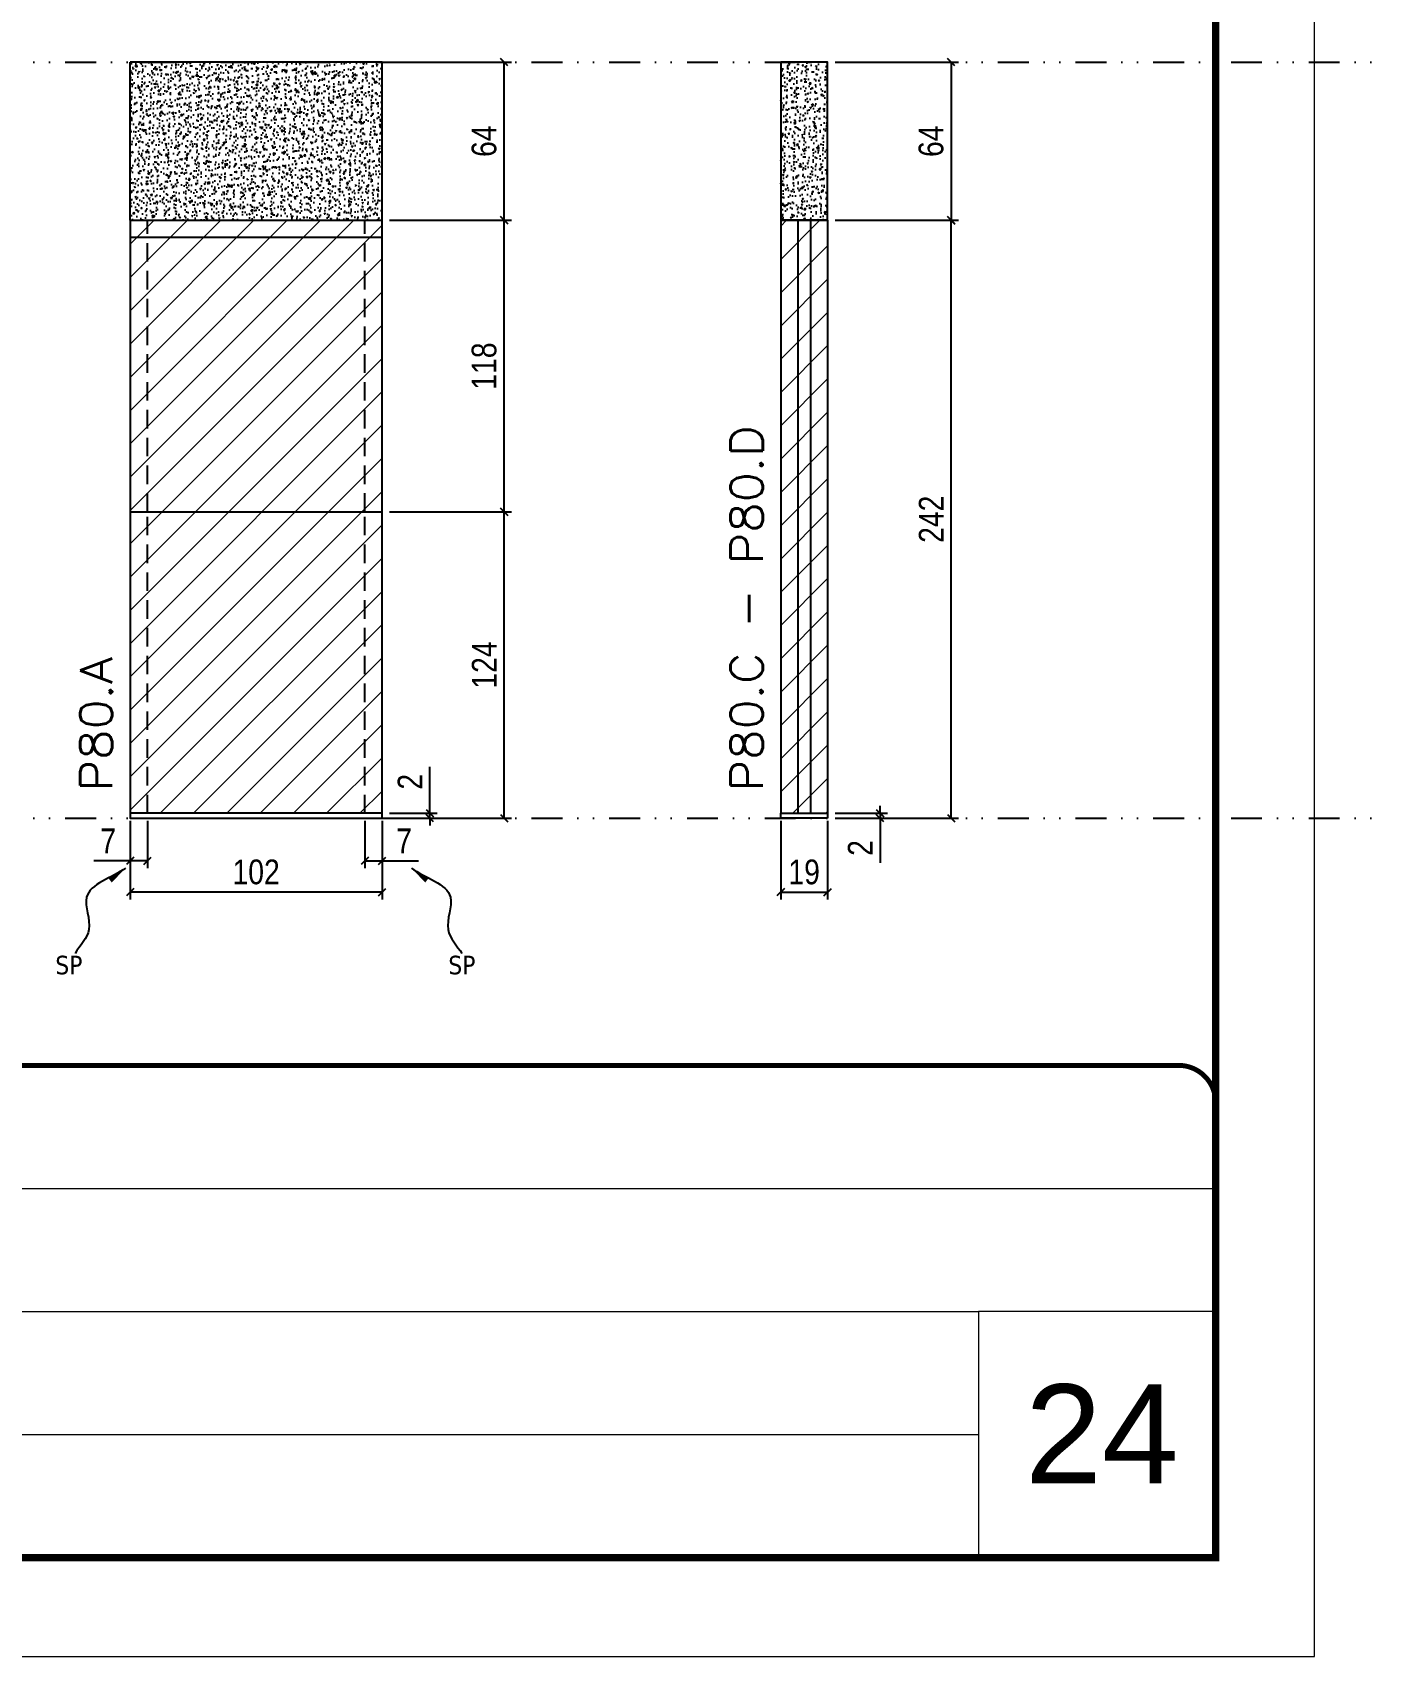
# Model space of a CAD drawing. Header units: millimetres. Extents: x 13777 to 27878, y -21631 to 6985.
# Drawn here: x 20148 to 20691, y 192 to 849 of the extents above; entities that cross this region are included whole.
import ezdxf

# ---------------------------------------------------------------- set-up
doc = ezdxf.new("R2010")
doc.units = ezdxf.units.MM
for name, pattern in [('CONTINUO', [0]), ('DASHED', [0.75, 0.5, -0.25]), ('DIVIDE2', [0.625, 0.25, -0.125, 0, -0.125, 0, -0.125]), ('HIDDEN', [0.375, 0.25, -0.125])]:
    doc.linetypes.add(name, pattern=pattern)
for name, color, linetype, lineweight in [('CARIMBO', 255, 'Continuous', 9), ('Folhas', 255, 'Continuous', 9), ('Hachura', 251, 'Continuous', 9), ('SARRAFO DE PRESSAO', 251, 'DASHED', 9), ('Texto Seção', 7, 'Continuous', 15)]:
    doc.layers.add(name, color=color, linetype=linetype, lineweight=lineweight)
for name, color, linetype in [('COTA', 241, 'Continuous'), ('Nível', 160, 'Continuous'), ('Painéis', 200, 'Continuous'), ('SARR_2.2x7', 40, 'Continuous'), ('Sarrafo de Pressão', 42, 'HIDDEN'), ('texto', 7, 'Continuous')]:
    doc.layers.add(name, color=color, linetype=linetype)
doc.styles.add('ARIAL', font='arial.ttf')
doc.styles.add('COTA TECNICA', font='techl___.ttf', dxfattribs={"height": 10})
doc.styles.add('COTA TECNICA-50', font='techl___.ttf', dxfattribs={"height": 10})
doc.styles.add('REGUA-120', font='ROMANS.shx', dxfattribs={"height": 15})
doc.styles.get("Standard").update_dxf_attribs({"font": 'arial.ttf'})
doc.dimstyles.new('COTA PAINEL-50', dxfattribs={"dimtxt": 10, "dimasz": 3, "dimexe": 3, "dimexo": 3, "dimgap": 3, "dimtad": 1, "dimdec": 1, "dimzin": 12, "dimdsep": 46, "dimtxsty": 'COTA TECNICA-50', "dimblk1": 'OBLIQUE', "dimblk2": 'OBLIQUE', "dimsah": 1, "dimcen": 0.9, "dimclrd": 4, "dimclre": 4, "dimclrt": 240, "dimadec": 1, "dimazin": 3, "dimtfac": 1, "dimtdec": 1, "dimtmove": 0, "dimatfit": 3, "dimfxl": 1, "dimtolj": 1, "dimtzin": 12, "dimarcsym": 0})
doc.dimstyles.new('PAINEL', dxfattribs={"dimtxt": 10, "dimasz": 3, "dimexe": 3, "dimexo": 3, "dimgap": 3, "dimtad": 1, "dimdec": 1, "dimzin": 12, "dimdsep": 46, "dimtxsty": 'COTA TECNICA', "dimblk1": 'OBLIQUE', "dimblk2": 'OBLIQUE', "dimsah": 1, "dimcen": 0.9, "dimclrd": 4, "dimclre": 4, "dimclrt": 240, "dimadec": 1, "dimazin": 3, "dimtfac": 1, "dimtdec": 1, "dimtmove": 0, "dimatfit": 3, "dimfxl": 1, "dimtolj": 1, "dimtzin": 12, "dimarcsym": 0})
doc.dimstyles.get("Standard").update_dxf_attribs({"dimtxt": 0.18, "dimasz": 0.18, "dimexe": 0.18, "dimexo": 0.0625, "dimgap": 0.09, "dimtad": 0, "dimtih": 1, "dimtoh": 1, "dimdec": 4, "dimzin": 0, "dimdsep": 46, "dimtxsty": 'Standard', "dimcen": 0.09, "dimadec": 0, "dimazin": 0, "dimtfac": 1, "dimtdec": 4, "dimtofl": 0, "dimtmove": 0, "dimatfit": 3, "dimfxl": 1, "dimtolj": 1, "dimtzin": 0, "dimarcsym": 0})

# ---------------------------------------------------------------- blocks, each defined once
blk = doc.blocks.new('9999999999')
at = {"color": 30, "linetype": 'CONTINUO'}
for p, q in [((98564.56, 34379.64), (99583.98, 34379.64)), ((98564.56, 34329.83), (99487.98, 34329.83)), ((99583.98, 34329.83), (99487.98, 34329.83)), ((99487.98, 34329.83), (99487.98, 34230.21)), ((98564.56, 34280.02), (99487.98, 34280.02))]:
    blk.add_line(p, q, dxfattribs=at)
at = {"color": 30, "linetype": 'CONTINUO', "const_width": 2}
blk.add_lwpolyline([(99583.98, 34230.21), (99583.98, 34414.45, 0.414214), (99568.98, 34429.45), (98228.98, 34429.45, 0.414214), (98213.98, 34414.45), (98213.98, 34245.21, 0.414214), (98228.98, 34230.21), (99583.98, 34230.21)], format="xyb", dxfattribs=at)
at = {"layer": 'Folhas'}
blk.add_lwpolyline([(98138.98, 34190.21), (99623.98, 34190.21), (99623.98, 35240.21), (98138.98, 35240.21)], close=True, dxfattribs=at)
at = {"layer": 'Folhas', "color": 30, "const_width": 3}
blk.add_lwpolyline([(98213.98, 34230.21), (99583.98, 34230.21), (99583.98, 35200.21), (98213.98, 35200.21)], close=True, dxfattribs=at)
blk = doc.blocks.new('_Oblique')
at = {"color": 0, "linetype": 'ByBlock', "lineweight": -2}
blk.add_line((-0.5, -0.5), (0.5, 0.5), dxfattribs=at)
blk = doc.blocks.new('*D1578')
at = {"layer": 'COTA', "color": 4, "lineweight": -2, "transparency": 16777216}
for p, q in [((20187.71, 530.13), (20187.71, 498.24)), ((20289.71, 530.13), (20289.71, 498.24)), ((20289.71, 501.24), (20187.71, 501.24))]:
    blk.add_line(p, q, dxfattribs=at)
at = {"layer": 'Defpoints', "color": 0, "transparency": 16777216}
for p in [(20187.71, 533.13), (20289.71, 533.13), (20187.71, 501.24)]:
    blk.add_point(p, dxfattribs=at)
at = {"layer": 'COTA', "color": 4, "lineweight": -2, "transparency": 16777216, "xscale": 3, "yscale": 3, "zscale": 3, "rotation": 180}
blk.add_blockref('_Oblique', (20187.71, 501.24), dxfattribs=at)
at = {"layer": 'COTA', "color": 4, "lineweight": -2, "transparency": 16777216, "xscale": 3, "yscale": 3, "zscale": 3}
blk.add_blockref('_Oblique', (20289.71, 501.24), dxfattribs=at)
at = {"layer": 'COTA', "color": 240, "transparency": 16777216, "insert": (20238.71, 509.34), "char_height": 10, "attachment_point": 5, "style": 'COTA TECNICA'}
blk.add_mtext('\\A1;102', dxfattribs=at)
blk = doc.blocks.new('*D1579')
at = {"layer": 'COTA', "color": 4, "lineweight": -2, "transparency": 16777216}
for p, q in [((20282.71, 530.13), (20282.71, 510.89)), ((20289.71, 528.13), (20289.71, 510.89)), ((20282.71, 513.89), (20289.71, 513.89)), ((20289.71, 513.89), (20304.44, 513.89))]:
    blk.add_line(p, q, dxfattribs=at)
at = {"layer": 'Defpoints', "color": 0, "transparency": 16777216}
for p in [(20282.71, 533.13), (20289.71, 531.13), (20289.71, 513.89)]:
    blk.add_point(p, dxfattribs=at)
at = {"layer": 'COTA', "color": 4, "lineweight": -2, "transparency": 16777216, "xscale": 3, "yscale": 3, "zscale": 3, "rotation": 180}
blk.add_blockref('_Oblique', (20282.71, 513.89), dxfattribs=at)
at = {"layer": 'COTA', "color": 4, "lineweight": -2, "transparency": 16777216, "xscale": 3, "yscale": 3, "zscale": 3}
blk.add_blockref('_Oblique', (20289.71, 513.89), dxfattribs=at)
at = {"layer": 'COTA', "color": 240, "transparency": 16777216, "insert": (20298.58, 521.97), "char_height": 10, "attachment_point": 5, "style": 'COTA TECNICA-50'}
blk.add_mtext('\\A1;7', dxfattribs=at)
blk = doc.blocks.new('*D1580')
at = {"layer": 'COTA', "color": 4, "lineweight": -2, "transparency": 16777216}
for p, q in [((20187.71, 528.13), (20187.71, 510.89)), ((20194.71, 530.13), (20194.71, 510.89)), ((20187.71, 513.89), (20172.98, 513.89)), ((20194.71, 513.89), (20187.71, 513.89))]:
    blk.add_line(p, q, dxfattribs=at)
at = {"layer": 'Defpoints', "color": 0, "transparency": 16777216}
for p in [(20194.71, 533.13), (20187.71, 531.13), (20187.71, 513.89)]:
    blk.add_point(p, dxfattribs=at)
at = {"layer": 'COTA', "color": 4, "lineweight": -2, "transparency": 16777216, "xscale": 3, "yscale": 3, "zscale": 3, "rotation": 180}
blk.add_blockref('_Oblique', (20187.71, 513.89), dxfattribs=at)
at = {"layer": 'COTA', "color": 4, "lineweight": -2, "transparency": 16777216, "xscale": 3, "yscale": 3, "zscale": 3}
blk.add_blockref('_Oblique', (20194.71, 513.89), dxfattribs=at)
at = {"layer": 'COTA', "color": 240, "transparency": 16777216, "insert": (20178.85, 521.97), "char_height": 10, "attachment_point": 5, "style": 'COTA TECNICA-50'}
blk.add_mtext('\\A1;7', dxfattribs=at)
blk = doc.blocks.new('*D1581')
at = {"layer": 'COTA', "color": 4, "lineweight": -2, "transparency": 16777216}
for p, q in [((20308.97, 533.13), (20308.97, 551.94)), ((20292.71, 533.13), (20311.97, 533.13)), ((20308.97, 531.13), (20308.97, 533.13)), ((20292.71, 531.13), (20311.97, 531.13)), ((20308.97, 531.13), (20308.97, 528.13))]:
    blk.add_line(p, q, dxfattribs=at)
at = {"layer": 'Defpoints', "color": 0, "transparency": 16777216}
for p in [(20289.71, 533.13), (20289.71, 531.13), (20308.97, 531.13)]:
    blk.add_point(p, dxfattribs=at)
at = {"layer": 'COTA', "color": 4, "lineweight": -2, "transparency": 16777216, "xscale": 3, "yscale": 3, "zscale": 3}
for p, rotation in [((20308.97, 533.13), 270), ((20308.97, 531.13), 90)]:
    blk.add_blockref('_Oblique', p, dxfattribs=dict(at, rotation=rotation))
at = {"layer": 'COTA', "color": 240, "transparency": 16777216, "insert": (20300.97, 545.88), "char_height": 10, "attachment_point": 5, "rotation": 90, "style": 'COTA TECNICA-50'}
blk.add_mtext('\\A1;2', dxfattribs=at)
blk = doc.blocks.new('*D1583')
at = {"layer": 'COTA', "color": 4, "lineweight": -2, "transparency": 16777216}
for p, q in [((20292.71, 837.13), (20342.08, 837.13)), ((20339.08, 773.13), (20339.08, 837.13)), ((20292.71, 773.13), (20342.08, 773.13))]:
    blk.add_line(p, q, dxfattribs=at)
at = {"layer": 'Defpoints', "color": 0, "transparency": 16777216}
for p in [(20289.71, 837.13), (20339.08, 837.13), (20289.71, 773.13)]:
    blk.add_point(p, dxfattribs=at)
at = {"layer": 'COTA', "color": 4, "lineweight": -2, "transparency": 16777216, "xscale": 3, "yscale": 3, "zscale": 3}
for p, rotation in [((20339.08, 837.13), 90), ((20339.08, 773.13), 270)]:
    blk.add_blockref('_Oblique', p, dxfattribs=dict(at, rotation=rotation))
at = {"layer": 'COTA', "color": 240, "transparency": 16777216, "insert": (20330.98, 805.13), "char_height": 10, "attachment_point": 5, "rotation": 90, "style": 'COTA TECNICA-50'}
blk.add_mtext('\\A1;64', dxfattribs=at)
blk = doc.blocks.new('*D1582')
at = {"layer": 'COTA', "color": 4, "lineweight": -2, "transparency": 16777216}
for p, q in [((20292.71, 773.13), (20342.08, 773.13)), ((20339.08, 655.13), (20339.08, 773.13)), ((20292.71, 655.13), (20342.08, 655.13))]:
    blk.add_line(p, q, dxfattribs=at)
at = {"layer": 'Defpoints', "color": 0, "transparency": 16777216}
for p in [(20289.71, 773.13), (20339.08, 773.13), (20289.71, 655.13)]:
    blk.add_point(p, dxfattribs=at)
at = {"layer": 'COTA', "color": 4, "lineweight": -2, "transparency": 16777216, "xscale": 3, "yscale": 3, "zscale": 3}
for p, rotation in [((20339.08, 773.13), 90), ((20339.08, 655.13), 270)]:
    blk.add_blockref('_Oblique', p, dxfattribs=dict(at, rotation=rotation))
at = {"layer": 'COTA', "color": 240, "transparency": 16777216, "insert": (20330.98, 714.13), "char_height": 10, "attachment_point": 5, "rotation": 90, "style": 'COTA TECNICA-50'}
blk.add_mtext('\\A1;118', dxfattribs=at)
blk = doc.blocks.new('*D1584')
at = {"layer": 'COTA', "color": 4, "linetype": 'ByBlock', "lineweight": -2, "transparency": 16777216}
for p, q in [((20292.71, 655.13), (20342.08, 655.13)), ((20339.08, 531.13), (20339.08, 655.13)), ((20292.71, 531.13), (20342.08, 531.13))]:
    blk.add_line(p, q, dxfattribs=at)
at = {"layer": 'Defpoints', "color": 0, "linetype": 'ByBlock', "transparency": 16777216}
for p in [(20289.71, 655.13), (20339.08, 655.13), (20289.71, 531.13)]:
    blk.add_point(p, dxfattribs=at)
at = {"layer": 'COTA', "color": 4, "linetype": 'ByBlock', "lineweight": -2, "transparency": 16777216, "xscale": 3, "yscale": 3, "zscale": 3}
for p, rotation in [((20339.08, 655.13), 90), ((20339.08, 531.13), 270)]:
    blk.add_blockref('_Oblique', p, dxfattribs=dict(at, rotation=rotation))
at = {"layer": 'COTA', "color": 240, "linetype": 'ByBlock', "transparency": 16777216, "insert": (20331.01, 593.13), "char_height": 10, "attachment_point": 5, "rotation": 90, "style": 'COTA TECNICA'}
blk.add_mtext('\\A1;124', dxfattribs=at)
blk = doc.blocks.new('*D1585')
at = {"layer": 'COTA', "color": 4, "linetype": 'ByBlock', "lineweight": -2, "transparency": 16777216}
for p, q in [((20292.71, 655.13), (20342.08, 655.13)), ((20339.08, 531.13), (20339.08, 655.13)), ((20292.71, 531.13), (20342.08, 531.13))]:
    blk.add_line(p, q, dxfattribs=at)
at = {"layer": 'Defpoints', "color": 0, "linetype": 'ByBlock', "transparency": 16777216}
for p in [(20289.71, 655.13), (20339.08, 655.13), (20289.71, 531.13)]:
    blk.add_point(p, dxfattribs=at)
at = {"layer": 'COTA', "color": 4, "linetype": 'ByBlock', "lineweight": -2, "transparency": 16777216, "xscale": 3, "yscale": 3, "zscale": 3}
for p, rotation in [((20339.08, 655.13), 90), ((20339.08, 531.13), 270)]:
    blk.add_blockref('_Oblique', p, dxfattribs=dict(at, rotation=rotation))
at = {"layer": 'COTA', "color": 240, "linetype": 'ByBlock', "transparency": 16777216, "insert": (20331.01, 593.13), "char_height": 10, "attachment_point": 5, "rotation": 90, "style": 'COTA TECNICA'}
blk.add_mtext('\\A1;124', dxfattribs=at)
blk = doc.blocks.new('*D1586')
at = {"layer": 'COTA', "color": 4, "lineweight": -2, "transparency": 16777216}
for p, q in [((20450.97, 530.13), (20450.97, 498.24)), ((20469.97, 530.13), (20469.97, 498.24)), ((20450.97, 501.24), (20469.97, 501.24))]:
    blk.add_line(p, q, dxfattribs=at)
at = {"layer": 'Defpoints', "color": 0, "transparency": 16777216}
for p in [(20450.97, 533.13), (20469.97, 533.13), (20469.97, 501.24)]:
    blk.add_point(p, dxfattribs=at)
at = {"layer": 'COTA', "color": 4, "lineweight": -2, "transparency": 16777216, "xscale": 3, "yscale": 3, "zscale": 3, "rotation": 180}
blk.add_blockref('_Oblique', (20450.97, 501.24), dxfattribs=at)
at = {"layer": 'COTA', "color": 4, "lineweight": -2, "transparency": 16777216, "xscale": 3, "yscale": 3, "zscale": 3}
blk.add_blockref('_Oblique', (20469.97, 501.24), dxfattribs=at)
at = {"layer": 'COTA', "color": 240, "transparency": 16777216, "insert": (20460.47, 509.33), "char_height": 10, "attachment_point": 5, "style": 'COTA TECNICA'}
blk.add_mtext('\\A1;19', dxfattribs=at)
blk = doc.blocks.new('*D1587')
at = {"layer": 'COTA', "color": 4, "lineweight": -2, "transparency": 16777216}
for p, q in [((20472.97, 533.13), (20494.16, 533.13)), ((20491.16, 533.13), (20491.16, 536.13)), ((20491.16, 533.13), (20491.16, 531.13)), ((20472.97, 531.13), (20494.16, 531.13)), ((20491.16, 531.13), (20491.16, 513.02))]:
    blk.add_line(p, q, dxfattribs=at)
at = {"layer": 'Defpoints', "color": 0, "transparency": 16777216}
for p in [(20469.97, 533.13), (20491.16, 533.13), (20469.97, 531.13)]:
    blk.add_point(p, dxfattribs=at)
at = {"layer": 'COTA', "color": 4, "lineweight": -2, "transparency": 16777216, "xscale": 3, "yscale": 3, "zscale": 3}
for p, rotation in [((20491.16, 533.13), 270), ((20491.16, 531.13), 90)]:
    blk.add_blockref('_Oblique', p, dxfattribs=dict(at, rotation=rotation))
at = {"layer": 'COTA', "color": 240, "transparency": 16777216, "insert": (20483.16, 519.08), "char_height": 10, "attachment_point": 5, "rotation": 90, "style": 'COTA TECNICA-50'}
blk.add_mtext('\\A1;2', dxfattribs=at)
blk = doc.blocks.new('*D1589')
at = {"layer": 'COTA', "color": 4, "linetype": 'ByBlock', "lineweight": -2, "transparency": 16777216}
for p, q in [((20472.97, 837.13), (20522.96, 837.13)), ((20519.96, 837.13), (20519.96, 773.11)), ((20472.97, 773.11), (20522.96, 773.11))]:
    blk.add_line(p, q, dxfattribs=at)
at = {"layer": 'Defpoints', "color": 0, "linetype": 'ByBlock', "transparency": 16777216}
for p in [(20469.97, 837.13), (20469.97, 773.11), (20519.96, 773.11)]:
    blk.add_point(p, dxfattribs=at)
at = {"layer": 'COTA', "color": 4, "linetype": 'ByBlock', "lineweight": -2, "transparency": 16777216, "xscale": 3, "yscale": 3, "zscale": 3}
for p, rotation in [((20519.96, 837.13), 90), ((20519.96, 773.11), 270)]:
    blk.add_blockref('_Oblique', p, dxfattribs=dict(at, rotation=rotation))
at = {"layer": 'COTA', "color": 240, "linetype": 'ByBlock', "transparency": 16777216, "insert": (20511.85, 805.12), "char_height": 10, "attachment_point": 5, "rotation": 90, "style": 'COTA TECNICA'}
blk.add_mtext('\\A1;64', dxfattribs=at)
blk = doc.blocks.new('*D1588')
at = {"layer": 'COTA', "color": 4, "lineweight": -2, "transparency": 16777216}
for p, q in [((20472.97, 773.13), (20522.96, 773.13)), ((20519.96, 531.13), (20519.96, 773.13)), ((20472.97, 531.13), (20522.96, 531.13))]:
    blk.add_line(p, q, dxfattribs=at)
at = {"layer": 'Defpoints', "color": 0, "transparency": 16777216}
for p in [(20469.97, 773.13), (20519.96, 773.13), (20469.97, 531.13)]:
    blk.add_point(p, dxfattribs=at)
at = {"layer": 'COTA', "color": 4, "lineweight": -2, "transparency": 16777216, "xscale": 3, "yscale": 3, "zscale": 3}
for p, rotation in [((20519.96, 773.13), 90), ((20519.96, 531.13), 270)]:
    blk.add_blockref('_Oblique', p, dxfattribs=dict(at, rotation=rotation))
at = {"layer": 'COTA', "color": 240, "transparency": 16777216, "insert": (20511.88, 652.13), "char_height": 10, "attachment_point": 5, "rotation": 90, "style": 'COTA TECNICA-50'}
blk.add_mtext('\\A1;242', dxfattribs=at)

msp = doc.modelspace()

# ---------------------------------------------------------------- hatches: boundary and pattern name
at = {"layer": 'COTA', "linetype": 'ByBlock'}
h = msp.add_hatch(dxfattribs=at)
h.set_pattern_fill('AR-CONC', color=256, scale=0.03)
h.set_pattern_definition([(50, (14745.6293, -10166.3077), (5.46554, -0.4781726), [0.5715, -6.2865]), (355, (14745.629, -10166.3077), (-1.0573026, 5.7317054), [0.4572, -5.0292175]), (100.451445, (14746.0847, -10166.3476), (4.4082374, 5.2535326), [0.4857003, -5.3427073]), (46.1842, (14745.629, -10164.784), (8.1323712, -1.26127), [0.85725, -9.42975]), (96.63556, (14746.307, -10164.889), (7.122124, 7.4227837), [0.7285507, -8.014068]), (351.18415, (14745.629, -10164.784), (7.122124, 7.422784), [0.685799, -7.543792]), (21, (14746.3913, -10165.1647), (4.5484317, -3.067956), [0.5715, -6.2865]), (326, (14746.391, -10165.1647), (1.8540609, 5.525639), [0.4572, -5.0292]), (71.451445, (14746.7703, -10165.4204), (6.4024926, 2.457683), [0.4857003, -5.3426981]), (37.5, (14745.6293, -10166.3077), (0.0926581, 2.53665117), [0, -4.96824, 0, -5.1054, 0, -5.04825]), (7.5, (14745.6293, -10166.3077), (2.0045899, 3.00541724), [0, -2.91084, 0, -4.85394, 0, -1.92405]), (327.5, (14743.93, -10166.3077), (4.06771786, -0.17186232), [0, -1.905, 0, -5.9436, 0, -7.8867]), (317.5, (14743.168, -10166.3077), (4.4438754, 0.7627947), [0, -2.4765, 0, -3.94716, 0, -5.6007])])
h.paths.add_polyline_path([(20289.71, 773.13), (20289.71, 837.13), (20187.71, 837.13), (20187.71, 773.13)])
at = {"layer": 'COTA'}
h = msp.add_hatch(dxfattribs=at)
h.set_pattern_fill('AR-CONC', color=256, scale=0.03)
h.set_pattern_definition([(50, (4768.1024, -3475.7253), (5.4655401, -0.4781726), [0.5715, -6.2865]), (355, (4768.1024, -3475.7253), (-1.0573026, 5.7317054), [0.4572, -5.0292175]), (100.451445, (4768.558, -3475.765), (4.4082374, 5.2535326), [0.4857003, -5.3427073]), (46.1842, (4768.1024, -3474.201), (8.1323712, -1.2612698), [0.85725, -9.42975]), (96.63556, (4768.78, -3474.3064), (7.122124, 7.4227837), [0.7285507, -8.0140682]), (351.18415, (4768.102, -3474.201), (7.122124, 7.4227837), [0.685799, -7.543792]), (21, (4768.8644, -3474.5823), (4.5484317, -3.067956), [0.5715, -6.2865]), (326, (4768.8644, -3474.5823), (1.8540609, 5.525639), [0.4572, -5.0292]), (71.451445, (4769.2434, -3474.838), (6.4024926, 2.457683), [0.4857003, -5.3426981]), (37.5, (4768.1024, -3475.7253), (0.0926581, 2.53665117), [0, -4.96824, 0, -5.1054, 0, -5.04825]), (7.5, (4768.1024, -3475.7253), (2.00458988, 3.00541724), [0, -2.91084, 0, -4.85394, 0, -1.92405]), (327.5, (4766.4031, -3475.7253), (4.06771786, -0.17186232), [0, -1.905, 0, -5.9436, 0, -7.8867]), (317.5, (4765.641, -3475.7253), (4.44387544, 0.7627947), [0, -2.4765, 0, -3.94716, 0, -5.6007])])
h.paths.add_polyline_path([(20469.97, 837.13), (20450.97, 837.13), (20450.97, 773.11), (20469.97, 773.11)])
at = {"layer": 'Hachura', "linetype": 'ByBlock'}
h = msp.add_hatch(dxfattribs=at)
h.set_pattern_fill('ANSI31', color=256, scale=3)
h.paths.add_polyline_path([(19738.65, 800.13), (19738.65, 773.13), (19840.65, 773.13), (19840.65, 800.13)])
h.paths.add_polyline_path([(19840.65, 773.13), (19738.65, 773.13), (19738.65, 655.13), (19840.65, 655.13)])
h.paths.add_polyline_path([(19738.65, 655.13), (19738.65, 533.13), (19840.65, 533.13), (19840.65, 655.13)])
h.paths.add_polyline_path([(20024.62, 773.13), (20005.62, 773.13), (20005.62, 533.13), (20024.62, 533.13)])
h.paths.add_polyline_path([(20024.62, 800.11), (20005.62, 800.11), (20005.62, 773.13), (20024.62, 773.13)])
h.paths.add_polyline_path([(20187.71, 655.13), (20289.71, 655.13), (20289.71, 773.13), (20187.71, 773.13)])
h.paths.add_polyline_path([(20187.71, 655.13), (20187.71, 533.13), (20289.71, 533.13), (20289.71, 655.13)])
h.paths.add_polyline_path([(20469.97, 773.11), (20450.97, 773.11), (20450.97, 533.13), (20469.97, 533.13)])

# ---------------------------------------------------------------- linework, layer by layer
at = {"layer": 'COTA', "linetype": 'ByBlock'}
for p, q in [((20289.71, 837.13), (20187.71, 837.13)), ((20187.71, 773.13), (20187.71, 837.13)), ((20289.71, 773.13), (20289.71, 837.13))]:
    msp.add_line(p, q, dxfattribs=at)
msp.add_lwpolyline([(20450.97, 773.11), (20469.97, 773.11), (20469.97, 837.13), (20450.97, 837.13)], close=True, dxfattribs=at)
at = {"layer": 'Nível', "color": 4, "linetype": 'DIVIDE2', "ltscale": 50}
for p, q in [((13777.11, 837.13), (21531.15, 837.13)), ((13777.11, 531.13), (21531.15, 531.13))]:
    msp.add_line(p, q, dxfattribs=at)
at = {"layer": 'Painéis'}
for p, q in [((20187.71, 773.13), (20289.71, 773.13)), ((20187.71, 773.13), (20187.71, 533.13)), ((20289.71, 533.13), (20289.71, 773.13)), ((20450.97, 773.11), (20450.97, 533.13)), ((20450.97, 773.11), (20469.97, 773.11)), ((20469.97, 773.11), (20450.97, 773.11)), ((20469.97, 773.11), (20469.97, 533.13)), ((20187.71, 655.13), (20289.71, 655.13)), ((20450.97, 533.13), (20469.97, 533.13)), ((20450.97, 533.13), (20469.97, 533.13)), ((20450.97, 531.13), (20450.97, 533.13)), ((20469.97, 533.13), (20469.97, 531.13)), ((20469.97, 531.13), (20450.97, 531.13))]:
    msp.add_line(p, q, dxfattribs=at)
msp.add_lwpolyline([(20289.71, 533.13), (20187.71, 533.13), (20187.71, 531.13), (20289.71, 531.13)], close=True, dxfattribs=at)
at = {"layer": 'SARR_2.2x7'}
for p, q in [((20457.97, 773.13), (20457.97, 533.13)), ((20462.97, 773.13), (20462.97, 533.13)), ((20289.71, 766.13), (20187.71, 766.13))]:
    msp.add_line(p, q, dxfattribs=at)
at = {"layer": 'Sarrafo de Pressão', "ltscale": 30}
for p, q in [((20194.71, 655.13), (20194.71, 773.13)), ((20282.71, 655.13), (20282.71, 773.13)), ((20194.71, 533.13), (20194.71, 655.13)), ((20282.71, 533.13), (20282.71, 655.13))]:
    msp.add_line(p, q, dxfattribs=at)

# ---------------------------------------------------------------- block references
at = {"layer": 'SARRAFO DE PRESSAO', "color": 6, "linetype": 'ByBlock'}
msp.add_blockref('9999999999', (-78957.01, -33998.35), dxfattribs=at)

# ---------------------------------------------------------------- texts
at = {"layer": 'CARIMBO', "style": 'ARIAL'}
msp.add_text('24', height=40, dxfattribs=at).set_placement((20549.83, 262))
at = {"layer": 'texto', "color": 0, "char_height": 7.5, "attachment_point": 5}
for insert in [(20162.93, 471.64), (20321.96, 471.64)]:
    msp.add_mtext('{\\fTahoma|b0|i0|c0|p34;\\C4;SP}', dxfattribs=dict(at, insert=insert))
at = {"layer": 'Texto Seção', "style": 'REGUA-120', "width": 1.1}
for s, p in [('P80.C - P80.D', (20443.72, 541.9)), ('P80.A', (20180.46, 541.9))]:
    msp.add_text(s, height=13, rotation=90, dxfattribs=at).set_placement(p)

# ---------------------------------------------------------------- dimensions: what is measured, and where the dimension line sits
at = {"layer": 'COTA'}
for base, p1, p2, angle, picture, middle in [((20339.08, 837.13), (20289.71, 773.13), (20289.71, 837.13), 90, '*D1583', (20330.98, 805.13)), ((20339.08, 773.13), (20289.71, 655.13), (20289.71, 773.13), 90, '*D1582', (20330.98, 714.13)), ((20519.96, 773.13), (20469.97, 531.13), (20469.97, 773.13), 90, '*D1588', (20511.88, 652.13)), ((20187.71, 513.89), (20194.71, 533.13), (20187.71, 531.13), 180, '*D1580', (20178.85, 521.97))]:
    dim = msp.add_linear_dim(base=base, p1=p1, p2=p2, angle=angle, dimstyle='COTA PAINEL-50', dxfattribs=at)
    dim.commit()
    dim.dimension.update_dxf_attribs({"geometry": picture, "text_midpoint": middle})
at = {"layer": 'COTA', "linetype": 'ByBlock'}
dim = msp.add_linear_dim(base=(20519.96, 773.11), p1=(20469.97, 837.13), p2=(20469.97, 773.11), angle=90, dimstyle='PAINEL', dxfattribs=at)
dim.commit()
dim.dimension.update_dxf_attribs({"geometry": '*D1589', "text_midpoint": (20511.85, 805.12)})
for picture in ['*D1584', '*D1585']:
    dim = msp.add_aligned_dim(p1=(20289.71, 531.13), p2=(20289.71, 655.13), distance=-49.37, dimstyle='PAINEL', dxfattribs=at)
    dim.commit()
    dim.dimension.update_dxf_attribs({"geometry": picture, "text_midpoint": (20331.01, 593.13)})
at = {"layer": 'COTA'}
for base, p1, p2, picture, middle in [((20308.97, 531.13), (20289.71, 533.13), (20289.71, 531.13), '*D1581', (20308.97, 545.88)), ((20491.16, 533.13), (20469.97, 531.13), (20469.97, 533.13), '*D1587', (20491.16, 519.08))]:
    dim = msp.add_linear_dim(base=base, p1=p1, p2=p2, angle=90, dimstyle='COTA PAINEL-50', dxfattribs=at)
    dim.commit()
    dim.dimension.update_dxf_attribs({"geometry": picture, "text_midpoint": middle, "dimtype": 160})
dim = msp.add_linear_dim(base=(20187.71, 501.24), p1=(20289.71, 533.13), p2=(20187.71, 533.13), angle=180, dimstyle='PAINEL', override={"dimarcsym": 2}, dxfattribs=at)
dim.commit()
dim.dimension.update_dxf_attribs({"geometry": '*D1578', "text_midpoint": (20238.71, 509.34)})
dim = msp.add_linear_dim(base=(20289.71, 513.89), p1=(20282.71, 533.13), p2=(20289.71, 531.13), dimstyle='COTA PAINEL-50', dxfattribs=at)
dim.commit()
dim.dimension.update_dxf_attribs({"geometry": '*D1579', "text_midpoint": (20298.58, 521.97)})
dim = msp.add_linear_dim(base=(20469.97, 501.24), p1=(20450.97, 533.13), p2=(20469.97, 533.13), dimstyle='PAINEL', override={"dimarcsym": 2}, dxfattribs=at)
dim.commit()
dim.dimension.update_dxf_attribs({"geometry": '*D1586', "text_midpoint": (20460.47, 509.33)})

# ---------------------------------------------------------------- leaders
at = {"layer": 'COTA', "path_type": 1}
for points in [[(20185.88, 510.95), (20170.1, 499.12), (20171.02, 486.11), (20165.47, 476.33)], [(20301.54, 510.95), (20317.33, 499.12), (20316.4, 486.11), (20321.95, 476.33)]]:
    msp.add_leader(points, dimstyle='Standard', override={"dimasz": 8}, dxfattribs=at)

doc.saveas('drawing.dxf')
